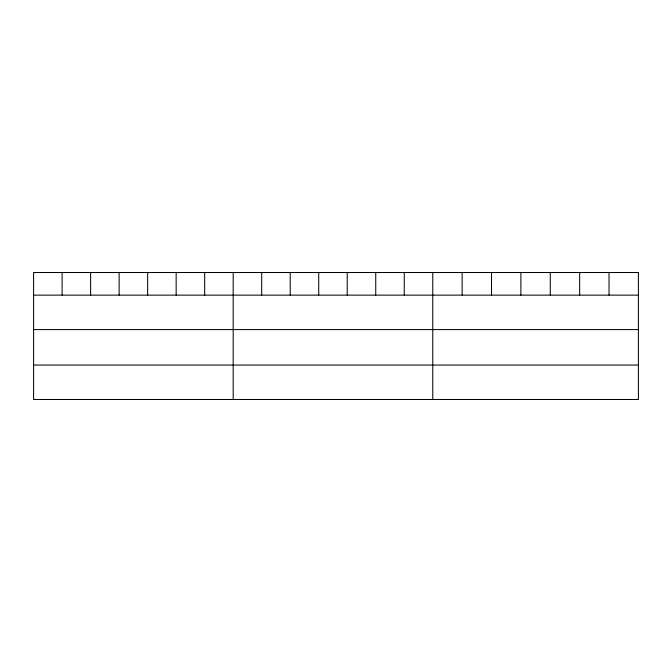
<?xml version="1.0" encoding="UTF-8"?>
<svg xmlns="http://www.w3.org/2000/svg" width="672" height="672" viewBox="0 0 672 672"><rect width="100%" height="100%" fill="white"/><g stroke="black" fill="none" stroke-linecap="round" stroke-linejoin="round"><path stroke-width="1.01" d="M33.6 295.134L638.4 295.134M33.6 329.574L638.4 329.574M33.6 365.056L638.4 365.056M609.025 272.513L609.025 295.134M579.65 272.513L579.65 295.134M550.276 272.513L550.276 295.134M520.892 272.513L520.892 295.134M491.518 272.513L491.518 295.134M462.143 272.513L462.143 295.134M432.768 272.513L432.768 399.487M404.258 272.513L404.258 295.134M375.74 272.513L375.74 295.134M347.231 272.513L347.231 295.134M318.721 272.513L318.721 295.134M290.212 272.513L290.212 295.134M261.694 272.513L261.694 295.134M233.184 272.513L233.184 399.487M204.674 272.513L204.674 295.134M176.156 272.513L176.156 295.134M147.647 272.513L147.647 295.134M119.137 272.513L119.137 295.134M90.628 272.513L90.628 295.134M62.11 272.513L62.11 295.134M638.4 272.513L33.6 272.513L33.6 399.487L638.4 399.487L638.4 272.513"/></g></svg>
